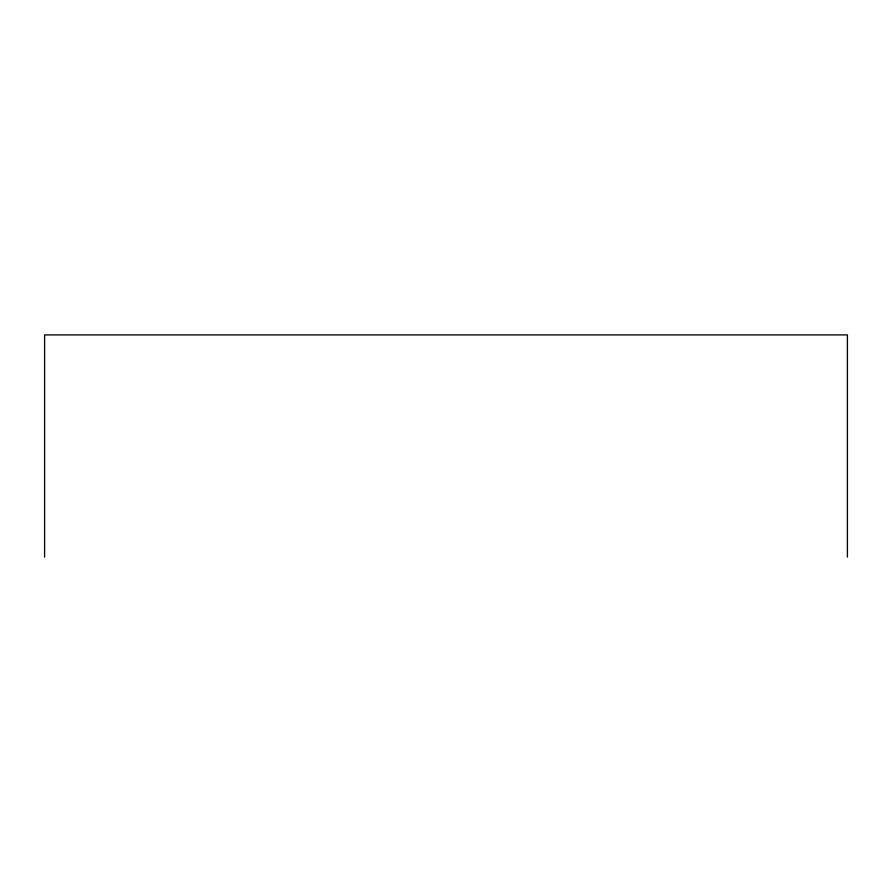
<?xml version="1.0" encoding="UTF-8"?>
<svg xmlns="http://www.w3.org/2000/svg" width="892" height="892" viewBox="0 0 892 892"><rect width="100%" height="100%" fill="white"/><g stroke="black" fill="none" stroke-linecap="round" stroke-linejoin="round"><path stroke-width="1.34" d="M847.4 557.099L847.4 334.901L44.6 334.901L44.6 557.099"/></g></svg>
